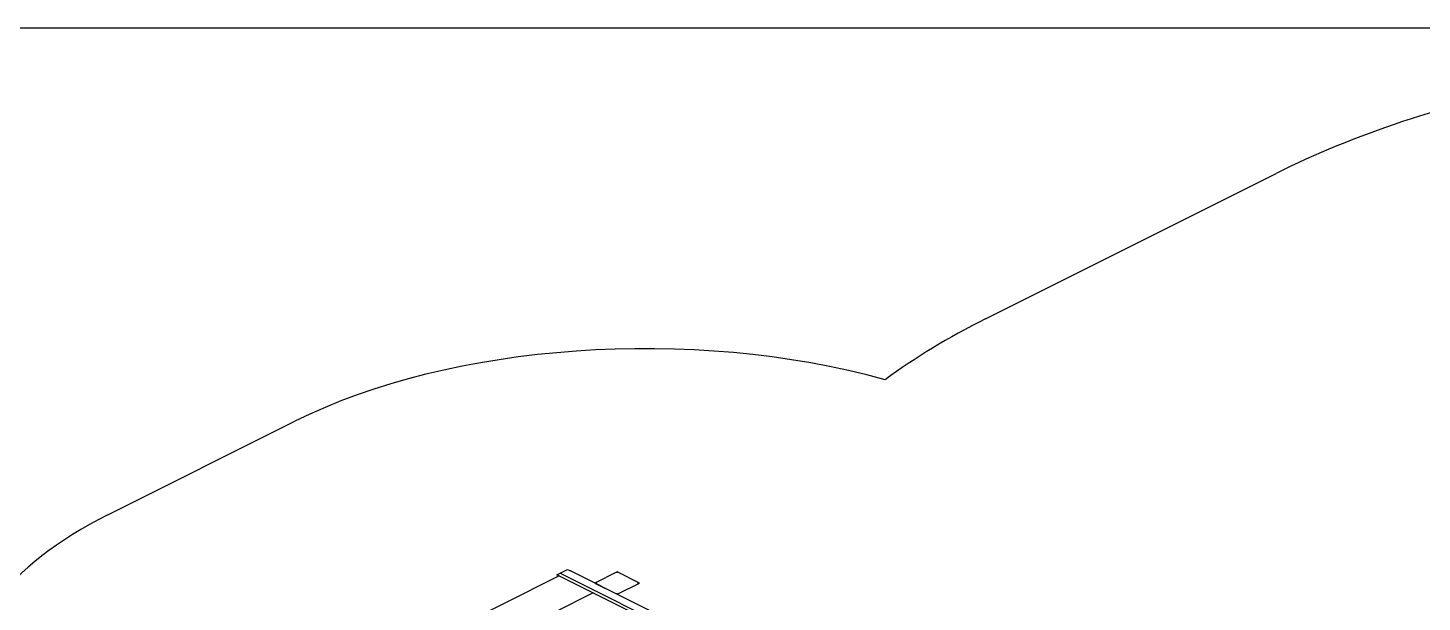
# Model space of a CAD drawing. Header units: millimetres. Extents: x 29838256 to 30236675, y -914750 to -833241.
# Drawn here: x 29965117 to 29969339, y -837868 to -836130 of the extents above; entities that cross this region are included whole.
import ezdxf

# ---------------------------------------------------------------- set-up
doc = ezdxf.new("R2010")
doc.units = ezdxf.units.MM
doc.header["$LTSCALE"] = 600
doc.header["$MEASUREMENT"] = 0
doc.layers.add('e-plan', color=9, linetype='CONTINUOUS')
doc.layers.add('e-text-box', color=7, linetype='CONTINUOUS')

msp = doc.modelspace()

# ---------------------------------------------------------------- linework, layer by layer
at = {"layer": 'e-plan', "extrusion": (0, -0.866025, 0.5)}
for p, q in [((29968017, -837010.6, 38063.7), (29968896.8, -836570.7, 38825.7)), ((29965359.7, -837603.6, 37036.6), (29965925.5, -837320.7, 37526.6)), ((29966728.4, -837780.2, 36730.7), (29966751.1, -837768.9, 36750.3)), ((29966751.1, -837768.9, 36750.3), (29966760.4, -837773.5, 36742.3)), ((29967269.9, -838028.3, 36301.1), (29966760.4, -837773.5, 36742.3)), ((29966726.1, -837788.2, 36716.8), (29966294.7, -838004, 36343.2)), ((29966719.2, -837784.8, 36722.8), (29966728.4, -837780.2, 36730.7)), ((29967226.8, -838038.6, 36283.2), (29966719.2, -837784.8, 36722.8)), ((29966737.8, -837784.9, 36722.7), (29966728.4, -837780.2, 36730.7)), ((29967248.1, -838040, 36280.7), (29966737.8, -837784.9, 36722.7)), ((29966901.4, -837776.2, 36737.7), (29966833.6, -837810.1, 36678.9)), ((29966833.6, -837810.1, 36678.9), (29966901.4, -837844.1, 36620.1)), ((29966969.3, -837810.1, 36678.9), (29966901.4, -837776.2, 36737.7)), ((29966901.4, -837844.1, 36620.1), (29966969.3, -837810.1, 36678.9)), ((29966829.1, -837839.7, 36627.6), (29966397.7, -838055.4, 36254))]:
    msp.add_line(p, q, dxfattribs=at)
for centre, radius, start, end in [((29970665.6, -386430, 743904.3), 2501.4, 112.3074, 135.0012), ((29969785.8, -387309.9, 743904.3), 2501.4, 135.0012, 145.9596), ((29966986.3, -387222.2, 743904.3), 1500.2, 61.0296, 135.0012), ((29966420.5, -387788, 743904.3), 1500.2, 135.0012, 183.6703)]:
    msp.add_arc(centre, radius, start, end, dxfattribs=at)
at = {"layer": 'e-plan'}
for points, knots in [([(29966840.1, -837810.1, 36678.9), (29966840.1, -837810.1, 36678.9), (29966840.1, -837810.1, 36678.9), (29966839.3, -837810.1, 36678.9), (29966838.6, -837810.1, 36678.9), (29966836.3, -837810.1, 36678.9), (29966835.1, -837810.1, 36678.9), (29966833.9, -837810.1, 36678.9), (29966833.6, -837810.1, 36678.9), (29966833.6, -837810.1, 36678.9)], [-0.054665, -0.054665, -0.054665, -0.054665, 0, 0, 2.886993, 2.886993, 9.76026, 9.76026, 14.748006, 14.748006, 14.748006, 14.748006]), ([(29966901.4, -837779.5, 36732), (29966901.4, -837779.5, 36732), (29966901.4, -837779.4, 36732), (29966901.4, -837779.1, 36732.7), (29966901.4, -837778.7, 36733.4), (29966901.4, -837777.6, 36735.3), (29966901.4, -837777, 36736.4), (29966901.4, -837776.3, 36737.4), (29966901.4, -837776.2, 36737.7), (29966901.4, -837776.2, 36737.7)], [-0.054665, -0.054665, -0.054665, -0.054665, 0, 0, 2.886993, 2.886993, 9.76026, 9.76026, 14.748006, 14.748006, 14.748006, 14.748006]), ([(29966962.8, -837810.1, 36678.9), (29966962.8, -837810.1, 36678.9), (29966962.8, -837810.1, 36678.9), (29966963.6, -837810.1, 36678.9), (29966964.3, -837810.1, 36678.9), (29966966.6, -837810.1, 36678.9), (29966967.8, -837810.1, 36678.9), (29966969, -837810.1, 36678.9), (29966969.3, -837810.1, 36678.9), (29966969.3, -837810.1, 36678.9)], [-0.054665, -0.054665, -0.054665, -0.054665, 0, 0, 2.886993, 2.886993, 9.76026, 9.76026, 14.748006, 14.748006, 14.748006, 14.748006]), ([(29966901.4, -837844.1, 36620.1), (29966901.4, -837844.1, 36620.1), (29966901.4, -837843.9, 36620.4), (29966901.4, -837843.3, 36621.5), (29966901.4, -837842.7, 36622.5), (29966901.4, -837841.6, 36624.5), (29966901.4, -837841.2, 36625.1), (29966901.4, -837840.8, 36625.8), (29966901.4, -837840.8, 36625.8), (29966901.4, -837840.8, 36625.8)], [20.558259, 20.558259, 20.558259, 20.558259, 24.227592, 24.227592, 29.284044, 29.284044, 31.407917, 31.407917, 31.448132, 31.448132, 31.448132, 31.448132])]:
    msp.add_open_spline(points, degree=3, knots=knots, dxfattribs=at)
at = {"layer": 'e-text-box', "elevation": 0}
msp.add_lwpolyline([(29951323.3, -836130.4), (29979851.8, -836130.4), (29979851.8, -875275.1), (29951323.3, -875275.1)], close=True, dxfattribs=at)

doc.saveas('drawing.dxf')
